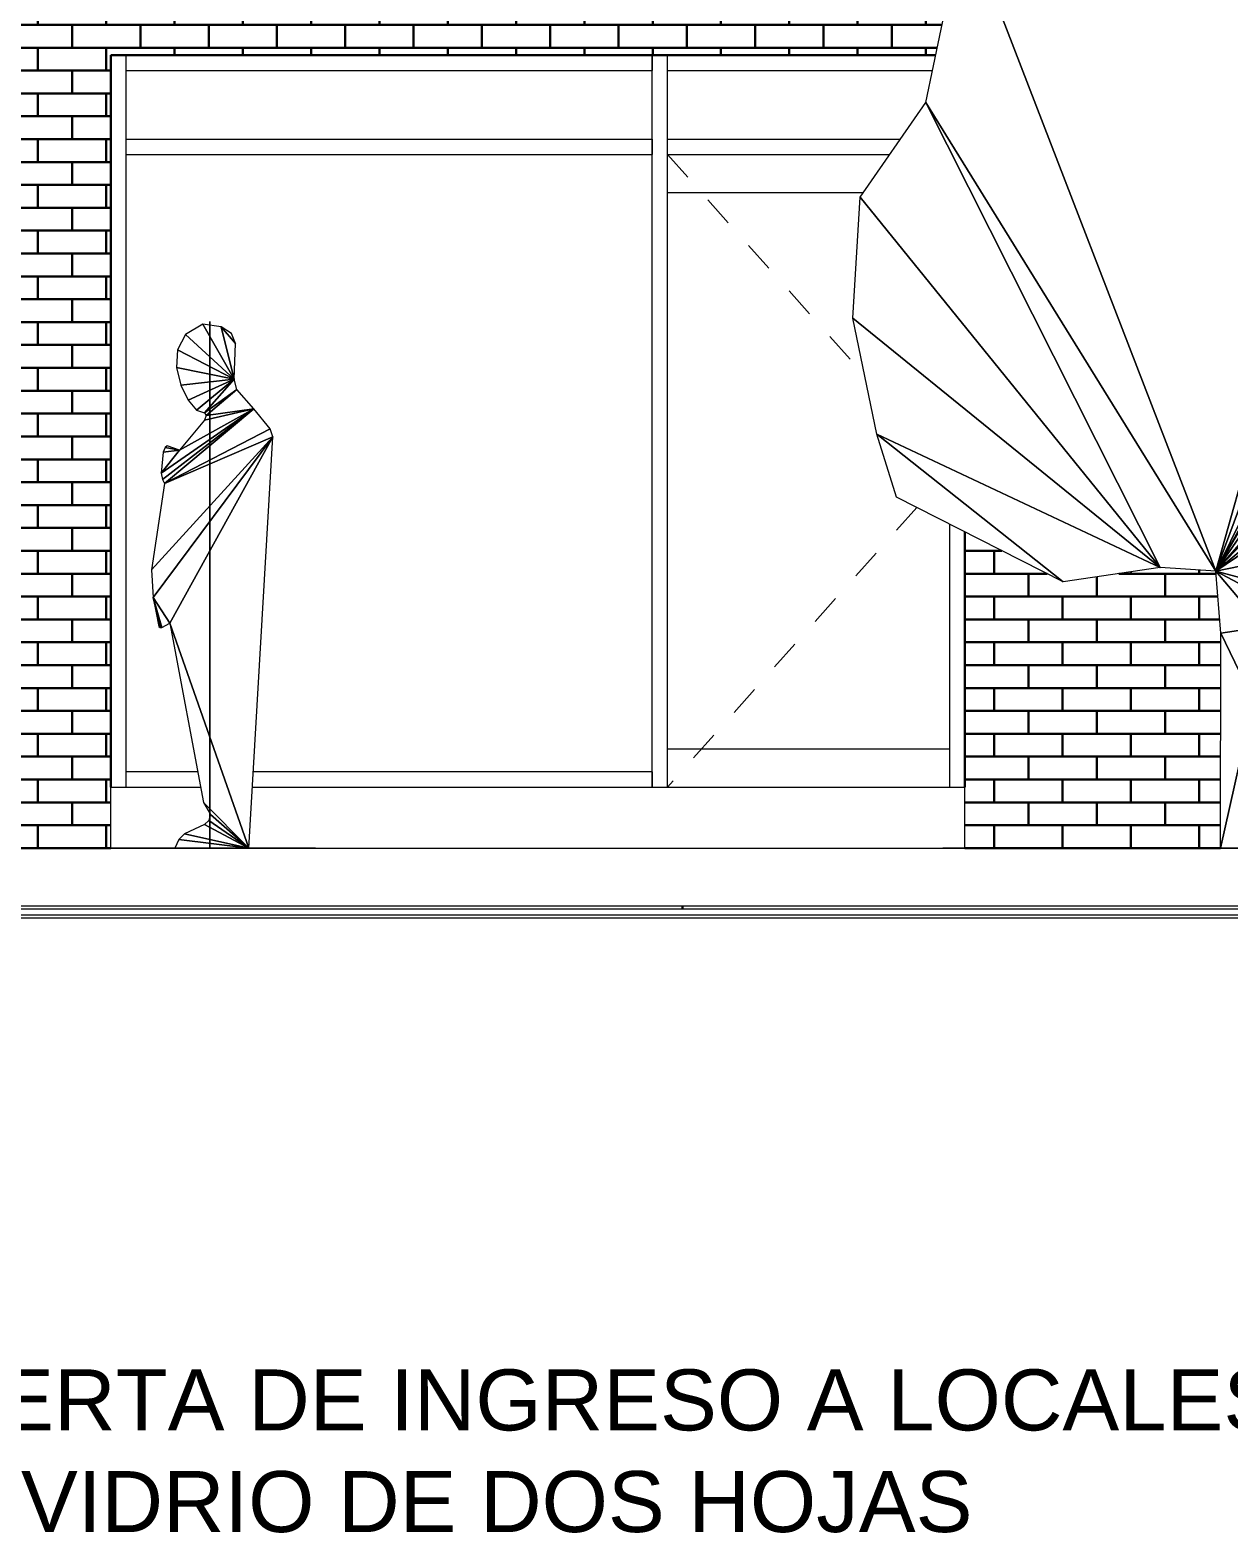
# Model space of a CAD drawing. Header units: metres. Extents: x 42 to 294, y -52 to 32.
# Drawn here: x 273.027 to 276.959, y -2.454 to 2.475 of the extents above; entities that cross this region are included whole.
import ezdxf

# ---------------------------------------------------------------- set-up
doc = ezdxf.new("R2010")
doc.units = ezdxf.units.M
doc.header["$LTSCALE"] = 0.15
doc.linetypes.add('Dash', pattern=[0.012, 0.006, -0.006])
doc.layers.get('0').update_dxf_attribs({"lineweight": 20})
for name, color, linetype, lineweight in [('A-DETLGEM', 3, 'Continuous', 9), ('A-DOORSYM', 1, 'Continuous', 9), ('A-FLOROTM', 6, 'Continuous', 13), ('A-WALL', 2, 'Continuous', 30), ('A-WALLCWM', 6, 'Continuous', 9), ('L-PLNTBEM', 3, 'Continuous', 9)]:
    doc.layers.add(name, color=color, linetype=linetype, lineweight=lineweight)
doc.styles.get("Standard").update_dxf_attribs({"font": 'arial.ttf', "height": 0.15})
pattern_1 = [(180, (283.91714, -0.208225), (-3e-17, -0.075), []), (270, (283.91714, -0.20823), (0.112, -0.075), [0.075, -0.075])]

# ---------------------------------------------------------------- blocks, each defined once
blk = doc.blocks.new('Sgl Glass _2_ - Puerta vidrio-99-Este')
at = {"layer": 'A-DOORSYM', "linetype": 'Dash'}
for p, q in [((3.1693, 2.275), (3.8167, 1.549)), ((3.9869, 1.1169), (3.1693, 0.2))]:
    blk.add_line(p, q, dxfattribs=at)
at = {"layer": 'A-DOORSYM'}
for p, q in [((3.1693, 2.15), (3.8115, 2.15)), ((4.0943, 0.325), (3.1693, 0.325))]:
    blk.add_line(p, q, dxfattribs=at)
blk = doc.blocks.new('RPC Tree - Deciduous - Red Ash - 4_5-82-Este')
at = {"layer": 'L-PLNTBEM'}
mesh = blk.add_polyface(dxfattribs=at)
corners = [(-0.4057, 0), (-0.6282, 0), (-0.8327, 0), (-1.013, 0), (-1.1635, 0), (-1.2783, 0), (-1.3514, 0), (-1.3771, 0), (-1.3514, 0), (-1.2783, 0), (-1.1635, 0), (-1.013, 0), (-0.8327, 0), (-0.6282, 0), (-0.4057, 0), (0.5658, 0), (-0.4664, 0), (-0.4654, 0.7054), (-0.4824, 0.9082), (-0.6648, 0.9202), (-0.9823, 0.873), (-1.5299, 1.1508), (-1.5934, 1.3571), (-1.6727, 1.7381), (-1.6489, 2.1349), (-1.4334, 2.4455), (-1.3077, 3.0476), (-1.4188, 3.4762), (-1.2362, 3.8571), (-0.7759, 4.4048), (-0.567, 4.4989), (-0.1727, 4.4603), (0.2003, 4.0635), (0.3114, 3.7302), (0.478, 3.4921), (0.6606, 3.3968), (0.6685, 3.2381), (0.7161, 3.0556), (0.6368, 2.8413), (0.7082, 2.6349), (0.7796, 2.3492), (0.7638, 2.2698), (0.6288, 2.0794), (0.6203, 1.8175), (0.613, 1.6508), (0.6209, 1.4444), (0.6288, 1.1587), (0.5177, 1.0714), (0.3114, 1.0714), (0.4066, 0.7778), (0.3907, 0.6112), (0.2457, 0.7251), (-0.0339, 0.6536), (-0.0798, 0.8014), (-0.2782, 0.7996), (-0.3284, 0.7254), (-0.3587, 0.4832), (-0.3394, 0), (-0.4057, 0), (-0.4057, 0.4922), (-0.4057, 0.7015), (-0.4057, 0.8063), (-0.4057, 0.8024), (-0.4057, 0.6825), (-0.4057, 0.6508), (-0.4057, 0.6713), (-0.4057, 0.6925), (-0.4057, 0.7151), (-0.4057, 0.7398), (-0.4057, 0.7673), (-0.4057, 0.7982), (-0.4057, 0.8333), (-0.4057, 0.8659), (-0.4057, 0.8897), (-0.4057, 0.9062), (-0.4057, 0.9169), (-0.4057, 0.9232), (-0.4057, 0.9266), (-0.4057, 0.9286), (-0.4057, 1.1032), (-0.4057, 1.0556), (-0.4057, 1.1984), (-0.4057, 1.3016), (-0.4057, 1.5873), (-0.4057, 2.119), (-0.4057, 2.3393), (-0.4057, 2.6949), (-0.4057, 3.0714), (-0.4057, 3.4365), (-0.4057, 3.5), (-0.4057, 3.5288), (-0.4057, 3.8492), (-0.4057, 4.1746), (-0.4057, 4.4841), (-0.4057, 4.5), (-0.4057, 4.4921), (-0.4057, 4.2143), (-0.4057, 3.8076), (-0.4057, 3.6584), (-0.4057, 3.8492), (-0.4057, 3.5238), (-0.4057, 3.2164), (-0.4057, 2.835), (-0.4057, 2.5), (-0.4057, 2.0487), (-0.4057, 1.7084), (-0.4057, 1.3016), (-0.4057, 1.1349), (-0.4057, 1.119), (-0.4057, 0.9921), (-0.4057, 0.8175), (-0.4057, 0.9594), (-0.4057, 0.8549), (-0.4057, 0), (-0.4664, 0), (-0.4664, 0), (-0.4057, 0), (-0.3394, 0), (-0.4057, 0), (-0.4057, 4.4831)]
mesh.append_faces([[corners[k] for k in face] for face in [(12, 13, 1), (12, 1, 2), (12, 2, 3), (11, 12, 3), (10, 11, 3), (10, 3, 4), (10, 4, 5), (10, 5, 6), (10, 6, 7), (10, 7, 8), (10, 8, 9)]])
mesh.append_faces([[corners[k] for k in face] for face in [(13, 114, 1)]], dxfattribs={"vtx0": -1})
mesh.append_faces([[corners[k] for k in face] for face in [(54, 18, 53), (112, 61, 111)]], dxfattribs={"vtx0": -1, "vtx1": -1})
mesh.append_faces([[corners[k] for k in face] for face in [(48, 51, 53), (18, 26, 33), (18, 34, 36), (18, 44, 48), (18, 48, 53), (63, 64, 65), (63, 65, 66), (63, 66, 67), (63, 67, 68), (63, 68, 69), (63, 69, 70), (112, 59, 60), (112, 60, 61), (63, 70, 71), (63, 71, 72), (63, 72, 73), (63, 73, 74), (63, 74, 75), (63, 75, 76), (63, 76, 77), (63, 77, 78), (62, 63, 78), (80, 81, 82), (79, 80, 82), (87, 88, 89), (86, 87, 89), (86, 89, 90), (79, 82, 83), (92, 119, 97), (91, 92, 97), (90, 91, 97), (86, 90, 98), (86, 98, 101), (85, 86, 103), (84, 85, 103), (83, 84, 103), (79, 83, 103), (79, 106, 108), (79, 109, 111), (78, 79, 111), (62, 78, 111), (61, 62, 111), (115, 0, 114), (115, 116, 0), (116, 117, 0), (118, 58, 59)]], dxfattribs={"vtx0": -1, "vtx1": -1, "vtx2": -1})
mesh.append_faces([[corners[k] for k in face] for face in [(116, 15, 117), (115, 14, 116), (56, 16, 17), (55, 17, 18), (45, 47, 48), (19, 22, 23), (19, 23, 24), (19, 24, 25), (18, 25, 26), (28, 32, 33), (18, 33, 34), (18, 36, 37), (18, 37, 38), (18, 38, 39), (18, 39, 40), (18, 40, 41), (18, 41, 42), (18, 42, 43), (18, 43, 44), (98, 100, 101), (94, 96, 97), (90, 97, 98), (86, 101, 102), (86, 102, 103), (79, 103, 104), (79, 104, 105), (79, 105, 106), (79, 108, 109)]], dxfattribs={"vtx0": -1, "vtx2": -1})
mesh.append_faces([[corners[k] for k in face] for face in [(13, 14, 115), (14, 15, 116)]], dxfattribs={"vtx1": -1})
mesh.append_faces([[corners[k] for k in face] for face in [(13, 115, 114), (55, 56, 17), (54, 55, 18), (48, 49, 51), (19, 20, 22), (18, 19, 25), (44, 45, 48), (29, 30, 32), (28, 29, 32), (27, 28, 33), (26, 27, 33), (113, 118, 59), (112, 113, 59), (93, 94, 97), (119, 93, 97)]], dxfattribs={"vtx1": -1, "vtx2": -1})
mesh.append_faces([[corners[k] for k in face] for face in [(49, 50, 51), (56, 57, 16), (51, 52, 53), (34, 35, 36), (45, 46, 47), (20, 21, 22), (30, 31, 32), (98, 99, 100), (106, 107, 108), (109, 110, 111), (94, 95, 96)]], dxfattribs={"vtx2": -1})
blk = doc.blocks.new('RPC Hombre - Jay-78-Este')
at = {"layer": 'A-DETLGEM'}
mesh = blk.add_polyface(dxfattribs=at)
corners = [(1.6693, 0), (1.7485, 0), (1.8212, 0), (1.8854, 0), (1.9389, 0), (1.9798, 0), (2.0058, 0), (2.0149, 0), (2.0058, 0), (1.9798, 0), (1.9389, 0), (1.8854, 0), (1.8212, 0), (1.7485, 0), (1.6693, 0), (1.3238, 0), (1.8755, 1.3488), (1.8669, 1.375), (1.8133, 1.4404), (1.7574, 1.5043), (1.7484, 1.5378), (1.7527, 1.6554), (1.7394, 1.6876), (1.7062, 1.7097), (1.6455, 1.7179), (1.5894, 1.684), (1.5631, 1.6341), (1.56, 1.5763), (1.5737, 1.5187), (1.5977, 1.4694), (1.6256, 1.4364), (1.6509, 1.428), (1.6564, 1.4184), (1.6514, 1.4039), (1.569, 1.3052), (1.5295, 1.3193), (1.522, 1.3135), (1.5159, 1.2984), (1.5098, 1.2292), (1.5134, 1.2091), (1.5206, 1.1959), (1.4778, 0.9128), (1.4834, 0.8222), (1.5013, 0.7264), (1.5062, 0.724), (1.5115, 0.724), (1.538, 0.7377), (1.6479, 0.1499), (1.6707, 0.1109), (1.6653, 0.0909), (1.6511, 0.0778), (1.5861, 0.0467), (1.5669, 0.0282), (1.5539, 0), (1.7972, 0), (1.6693, 0.6074), (1.6693, 0.0984), (1.6693, 0.046), (1.6693, 0.0121), (1.6693, 0.0176), (1.6693, 0.0214), (1.6693, 0.6091), (1.6693, 0.6361), (1.6693, 0.0134), (1.6693, 0.0229), (1.6693, 0.0296), (1.6693, 0.043), (1.6693, 0.0489), (1.6693, 0.1505), (1.6693, 1.0504), (1.6693, 1.0519), (1.6693, 1.0538), (1.6693, 1.0563), (1.6693, 1.0594), (1.6693, 1.0633), (1.6693, 1.0679), (1.6693, 1.0734), (1.6693, 1.078), (1.6693, 1.0832), (1.6693, 1.089), (1.6693, 1.0954), (1.6693, 1.1025), (1.6693, 1.1103), (1.6693, 1.1188), (1.6693, 1.2752), (1.6693, 1.3282), (1.6693, 1.369), (1.6693, 1.4012), (1.6693, 1.4535), (1.6693, 1.4656), (1.6693, 1.4769), (1.6693, 1.5188), (1.6693, 1.54), (1.6693, 1.6039), (1.6693, 1.6333), (1.6693, 1.6563), (1.6693, 1.6741), (1.6693, 1.7078), (1.6693, 1.7272), (1.6693, 1.7086), (1.6693, 1.6645), (1.6693, 1.4851), (1.6693, 1.4679), (1.6693, 1.4116), (1.6693, 1.3925), (1.6693, 1.3635), (1.6693, 1.19), (1.6693, 1.1321), (1.6693, 1.0886), (1.6693, 1.068), (1.6693, 1.05), (1.6693, 0.0868), (1.6693, 0.0382), (1.6693, 0.0227), (1.6693, 0), (1.6693, 0), (1.6693, 0.0133), (1.6693, 0.0107), (1.6693, 0.106), (1.6693, 0.1132), (1.6693, 0.106), (1.6693, 0.1132), (1.6693, 0.6316), (1.6693, 1.0862), (1.6693, 1.0737), (1.6693, 1.1468), (1.6693, 1.4721), (1.6693, 1.3602), (1.6693, 1.3214), (1.6693, 1.7147), (1.6693, 0.1132), (1.6693, 0.106), (1.6693, 0.0097), (1.6693, 0)]
mesh.append_faces([[corners[k] for k in face] for face in [(56, 57, 67), (62, 55, 69), (67, 57, 58), (66, 67, 58), (65, 66, 58), (64, 65, 58), (63, 64, 58), (115, 63, 58)]])
mesh.append_faces([[corners[k] for k in face] for face in [(55, 68, 69), (116, 115, 58), (117, 132, 115), (132, 133, 115)]], dxfattribs={"vtx0": -1})
mesh.append_faces([[corners[k] for k in face] for face in [(120, 118, 121), (88, 106, 127)]], dxfattribs={"vtx0": -1, "vtx1": -1})
mesh.append_faces([[corners[k] for k in face] for face in [(14, 15, 0), (13, 14, 0), (13, 0, 1), (12, 13, 1), (12, 1, 2), (12, 2, 3), (11, 12, 3), (10, 11, 3), (10, 3, 4), (10, 4, 5), (10, 5, 6), (10, 6, 7), (10, 7, 8), (10, 8, 9), (42, 46, 16), (34, 38, 18), (132, 114, 133), (90, 100, 101), (126, 89, 101), (107, 108, 109), (103, 104, 105), (102, 103, 105), (88, 102, 105), (88, 105, 106), (127, 106, 107), (128, 127, 109), (125, 85, 109), (124, 123, 110), (61, 122, 110), (121, 118, 110), (60, 120, 111), (60, 111, 112), (60, 112, 113), (59, 60, 113), (117, 113, 132), (59, 117, 116), (59, 113, 117), (119, 61, 110), (60, 118, 120), (121, 110, 130), (123, 109, 110), (82, 124, 110), (123, 125, 109), (126, 101, 102), (127, 107, 109), (87, 128, 109), (129, 99, 100), (121, 131, 111), (113, 114, 132)]], dxfattribs={"vtx0": -1, "vtx1": -1, "vtx2": -1})
mesh.append_faces([[corners[k] for k in face] for face in [(46, 54, 16), (34, 36, 37), (34, 37, 38), (42, 44, 45), (42, 45, 46), (40, 16, 17), (40, 17, 18), (32, 18, 19), (31, 19, 20), (23, 20, 21), (123, 84, 125), (121, 130, 131)]], dxfattribs={"vtx0": -1, "vtx2": -1})
mesh.append_faces([[corners[k] for k in face] for face in [(22, 23, 21), (83, 84, 123), (83, 123, 124), (84, 85, 125), (88, 89, 126), (88, 127, 128)]], dxfattribs={"vtx1": -1})
mesh.append_faces([[corners[k] for k in face] for face in [(51, 52, 54), (50, 51, 54), (49, 50, 54), (48, 49, 54), (47, 48, 54), (46, 47, 54), (41, 42, 16), (40, 41, 16), (39, 40, 18), (38, 39, 18), (33, 34, 18), (32, 33, 18), (31, 32, 19), (30, 31, 20), (29, 30, 20), (28, 29, 20), (27, 28, 20), (26, 27, 20), (25, 26, 20), (24, 25, 20), (23, 24, 20), (55, 56, 68), (98, 129, 100), (97, 98, 100), (96, 97, 100), (95, 96, 100), (94, 95, 100), (93, 94, 100), (92, 93, 100), (91, 92, 100), (90, 91, 100), (89, 90, 101), (88, 126, 102), (86, 87, 109), (85, 86, 109), (81, 82, 110), (80, 81, 110), (79, 80, 110), (78, 79, 110), (77, 78, 110), (76, 77, 110), (75, 76, 110), (74, 75, 110), (73, 74, 110), (72, 73, 110), (71, 72, 110), (70, 71, 110), (69, 70, 110), (62, 69, 110), (117, 115, 116), (118, 119, 110), (120, 121, 111), (122, 62, 110)]], dxfattribs={"vtx1": -1, "vtx2": -1})
mesh.append_faces([[corners[k] for k in face] for face in [(52, 53, 54), (34, 35, 36), (42, 43, 44), (56, 67, 68), (87, 88, 128), (82, 83, 124)]], dxfattribs={"vtx2": -1})
blk = doc.blocks.new('Montante rectangular - Montante rectangular - 5x10 cm Aluminio-60-Este')
at = {"layer": 'A-WALLCWM'}
for q in [(3.1693, 2.6), (4.0384, 2.55)]:
    blk.add_line((3.1693, 2.55), q, dxfattribs=at)
blk = doc.blocks.new('Montante rectangular - Montante rectangular - 5x10 cm Aluminio-59-Este')
at = {"layer": 'A-WALLCWM'}
for p, q in [((1.3943, 2.55), (1.3943, 2.6)), ((3.1193, 2.6), (3.1193, 2.55)), ((1.3943, 2.55), (3.1193, 2.55))]:
    blk.add_line(p, q, dxfattribs=at)
blk = doc.blocks.new('Montante rectangular - Montante rectangular - 5x10 cm Aluminio-58-Este')
at = {"layer": 'A-WALLCWM'}
blk.add_line((4.0943, 1.0624), (4.0943, 0.2), dxfattribs=at)
blk = doc.blocks.new('Montante rectangular - Montante rectangular - 5x10 cm Aluminio-57-Este')
at = {"layer": 'A-WALLCWM'}
for p, q in [((1.3943, 2.275), (1.3943, 2.325)), ((1.3943, 2.325), (3.1193, 2.325)), ((3.1193, 2.325), (3.1193, 2.275)), ((1.3943, 2.275), (3.1193, 2.275))]:
    blk.add_line(p, q, dxfattribs=at)
blk = doc.blocks.new('Montante rectangular - Montante rectangular - 5x10 cm Aluminio-56-Este')
at = {"layer": 'A-WALLCWM'}
for p, q in [((3.1693, 2.275), (3.1693, 2.325)), ((3.1693, 2.325), (3.933, 2.325)), ((3.1693, 2.275), (3.8983, 2.275))]:
    blk.add_line(p, q, dxfattribs=at)
blk = doc.blocks.new('Montante rectangular - Montante rectangular - 5x10 cm Aluminio-36-Este')
at = {"layer": 'A-WALLCWM'}
for p, q in [((3.1193, 2.3), (3.1193, 2.6)), ((3.1693, 2.3), (3.1693, 2.6))]:
    blk.add_line(p, q, dxfattribs=at)
blk = doc.blocks.new('Montante rectangular - Montante rectangular - 5x10 cm Aluminio-45-Este')
at = {"layer": 'A-WALLCWM'}
for p, q in [((3.1193, 0.2), (3.1193, 2.3)), ((3.1693, 0.2), (3.1693, 2.3))]:
    blk.add_line(p, q, dxfattribs=at)
blk = doc.blocks.new('Montante rectangular - Montante rectangular - 5x10 cm Aluminio-55-Este')
at = {"layer": 'A-WALLCWM'}
blk.add_line((-3.5307, 2.3), (-3.5307, 2.6), dxfattribs=at)
blk = doc.blocks.new('Montante rectangular - Montante rectangular - 5x10 cm Aluminio-54-Este')
at = {"layer": 'A-WALLCWM'}
blk.add_line((-3.5307, 0.2), (-3.5307, 2.3), dxfattribs=at)
blk = doc.blocks.new('Montante rectangular - Montante rectangular - 5x10 cm Aluminio-53-Este')
at = {"layer": 'A-WALLCWM'}
for p, q in [((1.3943, 0.2), (1.3943, 0.25)), ((1.6292, 0.25), (1.3943, 0.25)), ((3.1193, 0.25), (1.8117, 0.25)), ((3.1193, 0.25), (3.1193, 0.2))]:
    blk.add_line(p, q, dxfattribs=at)

msp = doc.modelspace()

# ---------------------------------------------------------------- hatches: boundary and pattern name
at = {"layer": 'A-WALL'}
h = msp.add_hatch(dxfattribs=at)
h.set_pattern_fill('FP1_1', color=256, style=0, pattern_type=2)
h.set_pattern_definition(pattern_1)
h.paths.add_polyline_path([(272.7925, 2.3918), (272.7925, -0.2082), (273.2925, -0.2082), (273.2925, 2.3918), (275.997, 2.3918), (276.0905, 2.8394), (276.0769, 2.8918), (273.0675, 2.8918), (273.0675, 3.1918), (272.6026, 3.1918), (272.6087, 3.1886), (272.6167, 3.0299), (272.6643, 2.8473), (272.5849, 2.633), (272.6563, 2.4267), (272.6651, 2.3918)], flags=0)
h = msp.add_hatch(dxfattribs=at)
h.set_pattern_fill('FP1_1', color=256, style=0, pattern_type=2)
h.set_pattern_definition(pattern_1)
h.paths.add_polyline_path([(276.4159, 0.6648), (276.0925, 0.8288), (276.0925, -0.2082), (276.2324, -0.2082), (276.3722, -0.2082), (276.5121, -0.2082), (276.652, -0.2082), (276.7919, -0.2082), (276.9317, -0.2082), (276.9327, 0.4972), (276.9158, 0.6999), (276.7333, 0.712)], flags=0)

# ---------------------------------------------------------------- linework, layer by layer
at = {"layer": 'A-FLOROTM'}
for p, q in [((273.2925, -0.0082), (273.5867, -0.0082)), ((273.2925, -0.2082), (273.2925, -0.0082)), ((273.757, -0.0082), (276.0925, -0.0082)), ((276.0925, -0.2082), (276.0925, -0.0082)), ((261.4658, -0.2082), (283.9658, -0.2082)), ((283.9658, -0.4382), (258.905, -0.4382)), ((283.9658, -0.4282), (258.9052, -0.4282)), ((283.9658, -0.4082), (258.9055, -0.4082)), ((283.9658, -0.3982), (261.4658, -0.3982))]:
    msp.add_line(p, q, dxfattribs=at)
at = {"layer": 'A-WALL'}
for p, q in [((273.2925, -0.0082), (273.2925, 2.3918)), ((273.2925, 2.3918), (275.997, 2.3918)), ((276.0925, -0.0082), (276.0925, 0.8288)), ((275.1675, -0.4082), (275.1675, -0.3982))]:
    msp.add_line(p, q, dxfattribs=at)

# ---------------------------------------------------------------- block references
at = {"layer": 'A-DETLGEM'}
msp.add_blockref('RPC Hombre - Jay-78-Este', (271.9481, -0.2082), dxfattribs=at)
at = {"layer": 'A-WALLCWM'}
for name, p in [('Montante rectangular - Montante rectangular - 5x10 cm Aluminio-59-Este', (271.9481, -0.2082)), ('Montante rectangular - Montante rectangular - 5x10 cm Aluminio-55-Este', (276.8731, -0.2082)), ('Montante rectangular - Montante rectangular - 5x10 cm Aluminio-36-Este', (271.9481, -0.2082)), ('Montante rectangular - Montante rectangular - 5x10 cm Aluminio-60-Este', (271.9481, -0.2082)), ('Montante rectangular - Montante rectangular - 5x10 cm Aluminio-57-Este', (271.9481, -0.2082)), ('Montante rectangular - Montante rectangular - 5x10 cm Aluminio-54-Este', (276.8731, -0.2082)), ('Montante rectangular - Montante rectangular - 5x10 cm Aluminio-45-Este', (271.9481, -0.2082)), ('Montante rectangular - Montante rectangular - 5x10 cm Aluminio-56-Este', (271.9481, -0.2082)), ('Sgl Glass _2_ - Puerta vidrio-99-Este', (271.9481, -0.2082)), ('Montante rectangular - Montante rectangular - 5x10 cm Aluminio-58-Este', (271.9481, -0.2082)), ('Montante rectangular - Montante rectangular - 5x10 cm Aluminio-53-Este', (271.9481, -0.2082))]:
    msp.add_blockref(name, p, dxfattribs=at)
at = {"layer": 'L-PLNTBEM'}
msp.add_blockref('RPC Tree - Deciduous - Red Ash - 4_5-82-Este', (277.3981, -0.2082), dxfattribs=at)

# ---------------------------------------------------------------- texts
at = {"insert": (272.532, -1.9176), "char_height": 0.2, "width": 8.881936, "attachment_point": 1}
msp.add_mtext('PUERTA DE INGRESO A LOCALES COMERCIALES\\PDE VIDRIO DE DOS HOJAS', dxfattribs=at)

doc.saveas('drawing.dxf')
